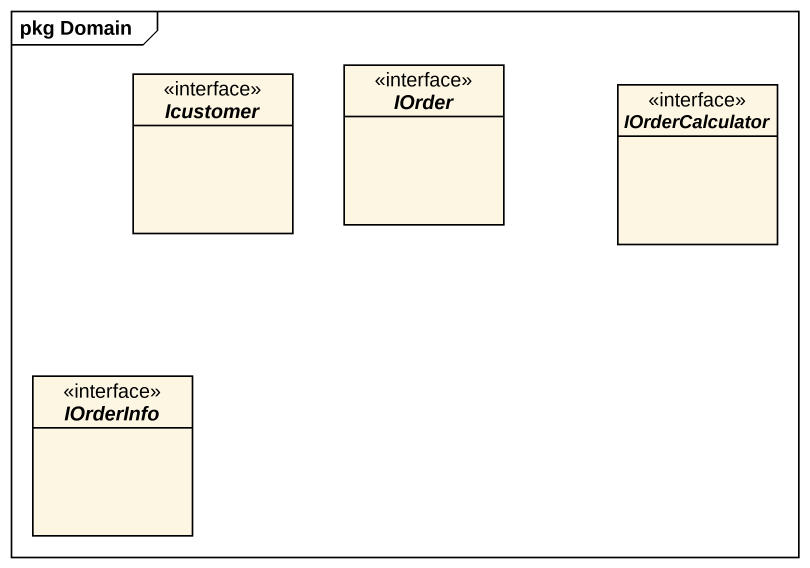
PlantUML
@startuml
mainframe pkg Domain
hide circle
hide empty members
interface Icustomer
interface IOrder
interface IOrderCalculator
interface IOrderInfo
@enduml
